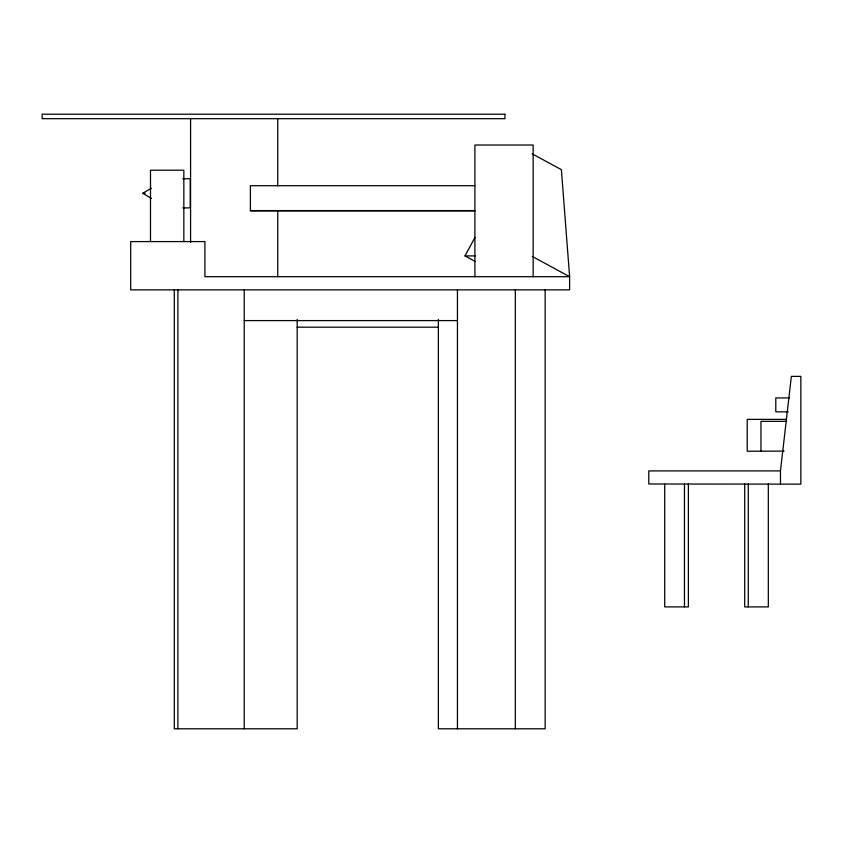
<?xml version="1.0" encoding="UTF-8"?>
<svg xmlns="http://www.w3.org/2000/svg" width="843" height="843" viewBox="0 0 843 843"><rect width="100%" height="100%" fill="white"/><g stroke="black" fill="none" stroke-linecap="round" stroke-linejoin="round"><path stroke-width="1.26" d="M780.47 470.91L791.366 376.378L800.85 376.378L800.85 484.135L648.783 483.998L648.783 470.91L780.47 470.91L780.47 483.998M475.136 261.404L464.988 255.903L474.978 237.484M151.424 198.379L142.688 193.31L151.424 188.242M182.762 178.737L190.244 178.737L190.244 207.884L182.762 207.884M474.904 185.713L250.392 185.713L250.392 210.876L474.904 210.876M142.688 193.31L145.175 193.31M250.392 210.592L474.904 210.592M464.988 255.903L475.389 255.903M244.228 320.593L457.443 320.593M297.189 327.179L438.36 327.179M789.575 397.938L775.792 397.938L775.792 411.848L788.321 411.848M786.456 419.371L747.214 419.371L747.214 451.237L784.116 451.1M786.688 421.342L760.955 421.342L760.955 451.1M532.081 153.774L561.385 169.675L569.615 276.694L569.615 289.866L130.686 289.866L130.686 241.583L204.912 241.583L204.912 276.694L569.615 276.694L532.418 256.514M768.321 483.998L768.321 606.897L744.706 606.897L744.706 483.998M748.268 483.998L748.268 606.897M688.383 483.998L688.383 606.897L664.705 606.897L664.705 483.998M684.463 483.998L684.463 606.897M545.158 289.866L545.158 728.795L438.36 728.795L438.36 319.413M533.145 276.694L533.145 145.017L474.904 145.017L474.904 276.694M515.336 289.866L515.336 728.795M457.443 289.866L457.443 728.795M297.189 319.413L297.189 728.795L174.29 728.795L174.29 289.866M277.747 118.684L277.747 185.839M277.747 210.855L277.747 276.694M244.228 289.866L244.228 728.795M190.581 118.684L190.581 242.457M183.837 241.583L183.837 170.212L150.497 170.212L150.497 241.583M177.905 289.866L177.905 728.795M504.957 114.205L42.15 114.205L42.15 118.684L504.957 118.684L504.957 114.205"/></g></svg>
